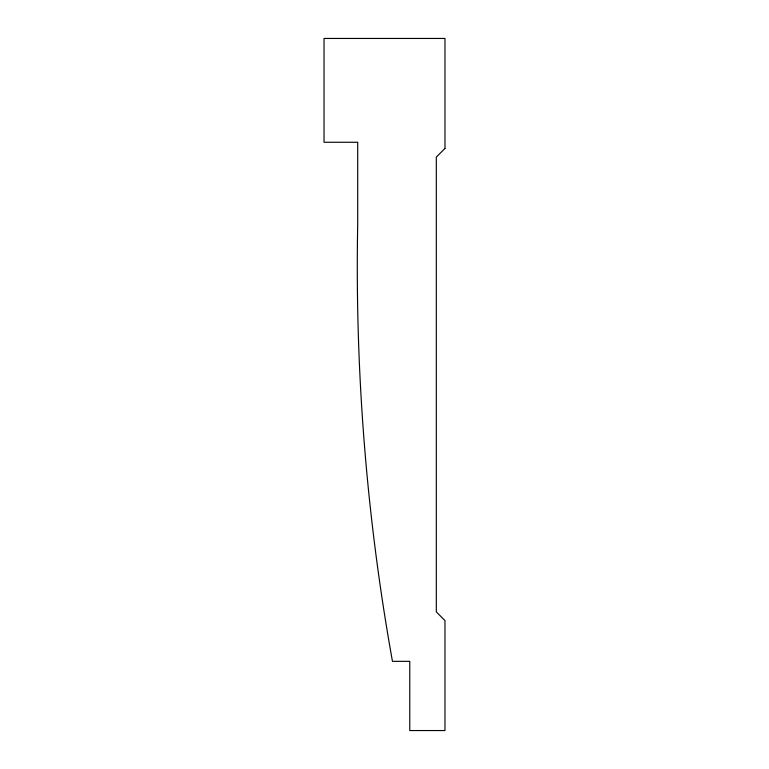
<?xml version="1.0" encoding="UTF-8"?>
<svg xmlns="http://www.w3.org/2000/svg" width="769" height="769" viewBox="0 0 769 769"><rect width="100%" height="100%" fill="white"/><g stroke="black" fill="none" stroke-linecap="round" stroke-linejoin="round"><path stroke-width="1.15" d="M444.972 148.436L436.321 157.087L436.321 611.913L444.972 620.564L444.972 730.55L409.762 730.55L409.762 661.34L392.459 661.34A2230.388 2230.388 0 0 1 357.71 223.817L357.71 142.265L324.028 142.265L324.028 38.45L444.972 38.45L444.972 148.436"/></g></svg>
